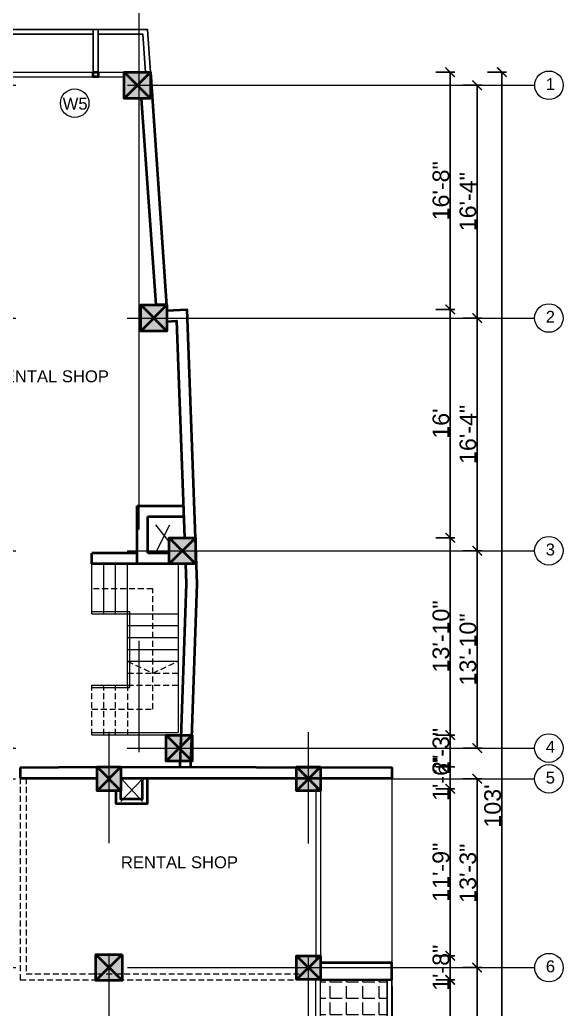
# Model space of a CAD drawing. Header units: inches. Extents: x 0 to 179512, y -43395 to -31716.
# Drawn here: x 170321 to 170779, y -37932 to -37099 of the extents above; entities that cross this region are included whole.
import ezdxf

# ---------------------------------------------------------------- set-up
doc = ezdxf.new("R2010")
doc.units = ezdxf.units.IN
doc.header["$LTSCALE"] = 10
doc.header["$MEASUREMENT"] = 0
doc.linetypes.add('CENTER2', pattern=[1.125, 0.75, -0.125, 0.125, -0.125])
doc.linetypes.add('DASHED', pattern=[0.75, 0.5, -0.25])
doc.layers.get('Defpoints').update_dxf_attribs({"color": 215})
doc.layers.add('Balcony base', color=70, linetype='Continuous')
for name, color, linetype, lineweight in [('colum', 2, 'Continuous', 40), ('DUCT', 6, 'Continuous', 40), ('Grid name', 4, 'Continuous', 0), ('hatch', 95, 'Continuous', 0), ('NEW LETTERING', 3, 'Continuous', 0), ('OL_AR_Center line', 253, 'CENTER2', 13), ('OL_AR_Hatch', 253, 'Continuous', 15), ('OL_AR_SYMBOL', 1, 'Continuous', 5), ('OL_AR_Text', 140, 'Continuous', 5), ('OL_AR_WALL', 255, 'Continuous', 40), ('window', 6, 'Continuous', 9)]:
    doc.layers.add(name, color=color, linetype=linetype, lineweight=lineweight)
doc.styles.add('arial', font='arial.ttf')
doc.styles.get("Standard").update_dxf_attribs({"font": 'arial.ttf'})
doc.dimstyles.new('Dim_OLA', dxfattribs={"dimscale": 2, "dimtxt": 7, "dimasz": 4, "dimexe": 2, "dimexo": 0.5, "dimgap": 0.3, "dimtad": 1, "dimdec": 0, "dimzin": 0, "dimdsep": 46, "dimlunit": 3, "dimtxsty": 'arial', "dimblk": 'ARCHTICK', "dimcen": 0.05, "dimadec": 0, "dimazin": 0, "dimtfac": 1, "dimtdec": 0, "dimtix": 1, "dimtmove": 2, "dimatfit": 3, "dimldrblk": 'DOT', "dimfxl": 6, "dimfxlon": 1, "dimtolj": 1, "dimtzin": 0, "dimarcsym": 0})

# ---------------------------------------------------------------- blocks, each defined once
blk = doc.blocks.new('stair')
at = {"layer": 'OL_AR_Hatch'}
for p, q in [((165958.84, -28087.27), (165958.84, -28045.27)), ((165968.84, -28087.27), (165968.84, -28045.27)), ((165978.84, -28087.27), (165978.84, -28045.27)), ((165988.84, -28147.27), (165988.84, -28045.27)), ((165958.84, -28085.27), (165990.84, -28085.27)), ((165990.84, -28149.27), (165990.84, -28085.27)), ((165958.84, -28087.27), (166031.31, -28087.27)), ((165988.84, -28097.27), (166031.31, -28097.27)), ((165988.84, -28107.27), (166031.31, -28107.27)), ((165988.84, -28117.27), (166031.31, -28117.27)), ((165988.84, -28127.27), (166031.31, -28127.27)), ((165958.84, -28147.27), (165988.84, -28147.27)), ((165958.84, -28149.27), (165990.84, -28149.27)), ((165958.84, -28187.27), (166031.31, -28187.27)), ((165958.84, -28189.27), (166031.31, -28189.27))]:
    blk.add_line(p, q, dxfattribs=at)
blk.add_lwpolyline([(165958.84, -28045.27), (166031.31, -28045.27), (166031.31, -28187.27)], dxfattribs=at)
at = {"layer": 'OL_AR_SYMBOL', "linetype": 'DASHED'}
for p, q in [((165988.84, -28137.27), (166031.31, -28137.27)), ((165958.84, -28189.27), (165958.84, -28147.27)), ((165968.84, -28189.27), (165968.84, -28147.27)), ((165978.84, -28189.27), (165978.84, -28147.27)), ((165988.84, -28147.27), (166031.31, -28147.27)), ((165988.84, -28147.27), (165988.84, -28189.27))]:
    blk.add_line(p, q, dxfattribs=at)
for points in [[(165958.84, -28167.5), (166010.07, -28167.5), (166010.07, -28066.27), (165958.84, -28066.27)], [(165988.84, -28127.27), (166010.07, -28137.27), (166031.31, -28127.27)]]:
    blk.add_lwpolyline(points, dxfattribs=at)
blk = doc.blocks.new('_ArchTick')
at = {"color": 0, "linetype": 'ByBlock', "const_width": 0.15}
blk.add_lwpolyline([(-0.5, -0.5), (0.5, 0.5)], dxfattribs=at)
blk = doc.blocks.new('*D131')
at = {"layer": 'Defpoints', "color": 0, "transparency": 16777216}
for p in [(170409.18, -37078.91), (170271.62, -37142.84), (170409.18, -37142.84)]:
    blk.add_point(p, dxfattribs=at)
at = {"layer": 'OL_AR_Text', "color": 0, "lineweight": -2, "transparency": 16777216}
for p, q in [((170271.62, -37090.91), (170271.62, -37074.91)), ((170409.18, -37090.91), (170409.18, -37074.91)), ((170271.62, -37078.91), (170409.18, -37078.91))]:
    blk.add_line(p, q, dxfattribs=at)
at = {"layer": 'OL_AR_Text', "color": 0, "lineweight": -2, "transparency": 16777216, "xscale": 8, "yscale": 8, "zscale": 8, "rotation": 180}
blk.add_blockref('_ArchTick', (170271.62, -37078.91), dxfattribs=at)
at = {"layer": 'OL_AR_Text', "color": 0, "lineweight": -2, "transparency": 16777216, "xscale": 8, "yscale": 8, "zscale": 8}
blk.add_blockref('_ArchTick', (170409.18, -37078.91), dxfattribs=at)
at = {"layer": 'OL_AR_Text', "color": 0, "transparency": 16777216, "insert": (170340.4, -37071.16), "char_height": 14, "attachment_point": 5, "style": 'arial'}
blk.add_mtext('\\A1;11\'-6"', dxfattribs=at)
blk = doc.blocks.new('_Dot')
at = {"color": 0, "linetype": 'ByBlock', "lineweight": -2}
blk.add_line((-0.5, 0), (-1, 0), dxfattribs=at)
at = {"color": 0, "linetype": 'ByBlock', "const_width": 0.5}
blk.add_lwpolyline([(-0.25, 0, 1), (0.25, 0, 1)], format="xyb", close=True, dxfattribs=at)
blk = doc.blocks.new('*D132')
at = {"layer": 'Defpoints', "color": 0, "transparency": 16777216}
for p in [(170431.18, -37078.91), (170409.18, -37142.84), (170431.18, -37142.84)]:
    blk.add_point(p, dxfattribs=at)
at = {"layer": 'OL_AR_Text', "color": 0, "lineweight": -2, "transparency": 16777216}
for p, q in [((170409.18, -37090.91), (170409.18, -37074.91)), ((170431.18, -37090.91), (170431.18, -37074.91)), ((170409.18, -37078.91), (170431.18, -37078.91))]:
    blk.add_line(p, q, dxfattribs=at)
at = {"layer": 'OL_AR_Text', "color": 0, "lineweight": -2, "transparency": 16777216, "xscale": 8, "yscale": 8, "zscale": 8, "rotation": 180}
blk.add_blockref('_ArchTick', (170409.18, -37078.91), dxfattribs=at)
at = {"layer": 'OL_AR_Text', "color": 0, "lineweight": -2, "transparency": 16777216, "xscale": 8, "yscale": 8, "zscale": 8}
blk.add_blockref('_ArchTick', (170431.18, -37078.91), dxfattribs=at)
at = {"layer": 'OL_AR_Text', "color": 0, "transparency": 16777216, "insert": (170422.68, -37070.58), "char_height": 14, "attachment_point": 5, "style": 'arial'}
blk.add_mtext('\\A1;1\'-10"', dxfattribs=at)
blk = doc.blocks.new('*D133')
at = {"layer": 'Defpoints', "color": 0, "transparency": 16777216}
for p in [(170461.82, -37078.91), (170431.18, -37142.84), (170461.82, -37342.53)]:
    blk.add_point(p, dxfattribs=at)
at = {"layer": 'OL_AR_Text', "color": 0, "lineweight": -2, "transparency": 16777216}
for p, q in [((170431.18, -37090.91), (170431.18, -37074.91)), ((170461.82, -37090.91), (170461.82, -37074.91)), ((170431.18, -37078.91), (170461.82, -37078.91))]:
    blk.add_line(p, q, dxfattribs=at)
at = {"layer": 'OL_AR_Text', "color": 0, "transparency": 16777216, "insert": (170446.5, -37071.28), "char_height": 14, "attachment_point": 5, "style": 'arial'}
blk.add_mtext('\\A1;2\'-7"', dxfattribs=at)
blk = doc.blocks.new('*D134')
at = {"layer": 'Defpoints', "color": 0, "transparency": 16777216}
for p in [(170554.5, -37078.91), (170461.82, -37342.53), (170554.5, -37728.05)]:
    blk.add_point(p, dxfattribs=at)
at = {"layer": 'OL_AR_Text', "color": 0, "lineweight": -2, "transparency": 16777216}
for p, q in [((170461.82, -37090.91), (170461.82, -37074.91)), ((170554.5, -37090.91), (170554.5, -37074.91)), ((170461.82, -37078.91), (170554.5, -37078.91))]:
    blk.add_line(p, q, dxfattribs=at)
at = {"layer": 'OL_AR_Text', "color": 0, "lineweight": -2, "transparency": 16777216, "xscale": 8, "yscale": 8, "zscale": 8, "rotation": 180}
blk.add_blockref('_ArchTick', (170461.82, -37078.91), dxfattribs=at)
at = {"layer": 'OL_AR_Text', "color": 0, "lineweight": -2, "transparency": 16777216, "xscale": 8, "yscale": 8, "zscale": 8}
blk.add_blockref('_ArchTick', (170554.5, -37078.91), dxfattribs=at)
at = {"layer": 'OL_AR_Text', "color": 0, "transparency": 16777216, "insert": (170508.16, -37071.16), "char_height": 14, "attachment_point": 5, "style": 'arial'}
blk.add_mtext('\\A1;7\'-9"', dxfattribs=at)
blk = doc.blocks.new('*D135')
at = {"layer": 'Defpoints', "color": 0, "transparency": 16777216}
for p in [(170574.3, -37078.91), (170554.5, -37728.05), (170574.3, -37727.84)]:
    blk.add_point(p, dxfattribs=at)
at = {"layer": 'OL_AR_Text', "color": 0, "lineweight": -2, "transparency": 16777216}
for p, q in [((170554.5, -37090.91), (170554.5, -37074.91)), ((170574.3, -37090.91), (170574.3, -37074.91)), ((170554.5, -37078.91), (170574.3, -37078.91))]:
    blk.add_line(p, q, dxfattribs=at)
at = {"layer": 'OL_AR_Text', "color": 0, "lineweight": -2, "transparency": 16777216, "xscale": 8, "yscale": 8, "zscale": 8, "rotation": 180}
blk.add_blockref('_ArchTick', (170554.5, -37078.91), dxfattribs=at)
at = {"layer": 'OL_AR_Text', "color": 0, "lineweight": -2, "transparency": 16777216, "xscale": 8, "yscale": 8, "zscale": 8}
blk.add_blockref('_ArchTick', (170574.3, -37078.91), dxfattribs=at)
at = {"layer": 'OL_AR_Text', "color": 0, "transparency": 16777216, "insert": (170566.38, -37072.32), "char_height": 14, "attachment_point": 5, "style": 'arial'}
blk.add_mtext('\\A1;1\'-8"', dxfattribs=at)
blk = doc.blocks.new('*D136')
at = {"layer": 'Defpoints', "color": 0, "transparency": 16777216}
for p in [(170634.38, -37078.91), (170574.3, -37727.84), (170634.38, -37727.84)]:
    blk.add_point(p, dxfattribs=at)
at = {"layer": 'OL_AR_Text', "color": 0, "lineweight": -2, "transparency": 16777216}
for p, q in [((170574.3, -37090.91), (170574.3, -37074.91)), ((170634.38, -37090.91), (170634.38, -37074.91)), ((170574.3, -37078.91), (170634.38, -37078.91))]:
    blk.add_line(p, q, dxfattribs=at)
at = {"layer": 'OL_AR_Text', "color": 0, "lineweight": -2, "transparency": 16777216, "xscale": 8, "yscale": 8, "zscale": 8, "rotation": 180}
blk.add_blockref('_ArchTick', (170574.3, -37078.91), dxfattribs=at)
at = {"layer": 'OL_AR_Text', "color": 0, "lineweight": -2, "transparency": 16777216, "xscale": 8, "yscale": 8, "zscale": 8}
blk.add_blockref('_ArchTick', (170634.38, -37078.91), dxfattribs=at)
at = {"layer": 'OL_AR_Text', "color": 0, "transparency": 16777216, "insert": (170604.34, -37071.19), "char_height": 14, "attachment_point": 5, "style": 'arial'}
blk.add_mtext("\\A1;5'", dxfattribs=at)
blk = doc.blocks.new('*D137')
at = {"layer": 'Defpoints', "color": 0, "transparency": 16777216}
for p in [(170748.96, -37078.91), (170634.38, -37727.84), (170748.96, -37727.84)]:
    blk.add_point(p, dxfattribs=at)
at = {"layer": 'OL_AR_Text', "color": 0, "lineweight": -2, "transparency": 16777216}
for p, q in [((170634.38, -37090.91), (170634.38, -37074.91)), ((170748.96, -37090.91), (170748.96, -37074.91)), ((170634.38, -37078.91), (170748.96, -37078.91))]:
    blk.add_line(p, q, dxfattribs=at)
at = {"layer": 'OL_AR_Text', "color": 0, "lineweight": -2, "transparency": 16777216, "xscale": 8, "yscale": 8, "zscale": 8, "rotation": 180}
blk.add_blockref('_ArchTick', (170634.38, -37078.91), dxfattribs=at)
at = {"layer": 'OL_AR_Text', "color": 0, "lineweight": -2, "transparency": 16777216, "xscale": 8, "yscale": 8, "zscale": 8}
blk.add_blockref('_ArchTick', (170748.96, -37078.91), dxfattribs=at)
at = {"layer": 'OL_AR_Text', "color": 0, "transparency": 16777216, "insert": (170691.67, -37071.16), "char_height": 14, "attachment_point": 5, "style": 'arial'}
blk.add_mtext('\\A1;9\'-7"', dxfattribs=at)
blk = doc.blocks.new('*D140')
at = {"layer": 'Defpoints', "color": 0, "transparency": 16777216}
for p in [(170420.18, -37046.41), (170260.62, -37153.84), (170420.18, -37153.84)]:
    blk.add_point(p, dxfattribs=at)
at = {"layer": 'OL_AR_Text', "color": 0, "lineweight": -2, "transparency": 16777216}
for p, q in [((170260.62, -37058.41), (170260.62, -37042.41)), ((170260.62, -37046.41), (170420.18, -37046.41)), ((170420.18, -37058.41), (170420.18, -37042.41))]:
    blk.add_line(p, q, dxfattribs=at)
at = {"layer": 'OL_AR_Text', "color": 0, "lineweight": -2, "transparency": 16777216, "xscale": 8, "yscale": 8, "zscale": 8, "rotation": 180}
blk.add_blockref('_ArchTick', (170260.62, -37046.41), dxfattribs=at)
at = {"layer": 'OL_AR_Text', "color": 0, "lineweight": -2, "transparency": 16777216, "xscale": 8, "yscale": 8, "zscale": 8}
blk.add_blockref('_ArchTick', (170420.18, -37046.41), dxfattribs=at)
at = {"layer": 'OL_AR_Text', "color": 0, "transparency": 16777216, "insert": (170340.4, -37038.65), "char_height": 14, "attachment_point": 5, "style": 'arial'}
blk.add_mtext('\\A1;13\'-4"', dxfattribs=at)
blk = doc.blocks.new('*D435')
at = {"layer": 'Defpoints', "color": 0, "transparency": 16777216}
for p in [(170564.3, -37896.79), (170706.22, -37896.79), (170237.62, -38094.97)]:
    blk.add_point(p, dxfattribs=at)
at = {"layer": 'OL_AR_Text', "color": 0, "lineweight": -2, "transparency": 16777216}
for p, q in [((170694.22, -37896.79), (170710.22, -37896.79)), ((170706.22, -38094.97), (170706.22, -37896.79)), ((170694.22, -38094.97), (170710.22, -38094.97))]:
    blk.add_line(p, q, dxfattribs=at)
at = {"layer": 'OL_AR_Text', "color": 0, "lineweight": -2, "transparency": 16777216, "xscale": 8, "yscale": 8, "zscale": 8}
for p, rotation in [((170706.22, -37896.79), 90), ((170706.22, -38094.97), 270)]:
    blk.add_blockref('_ArchTick', p, dxfattribs=dict(at, rotation=rotation))
at = {"layer": 'OL_AR_Text', "color": 0, "transparency": 16777216, "insert": (170698.47, -37995.88), "char_height": 14, "attachment_point": 5, "rotation": 90, "style": 'arial'}
blk.add_mtext('\\A1;16\'-6"', dxfattribs=at)
blk = doc.blocks.new('*D436')
at = {"layer": 'Defpoints', "color": 0, "transparency": 16777216}
for p in [(170564.3, -37737.84), (170706.22, -37737.84), (170564.3, -37896.79)]:
    blk.add_point(p, dxfattribs=at)
at = {"layer": 'OL_AR_Text', "color": 0, "lineweight": -2, "transparency": 16777216}
for p, q in [((170694.22, -37737.84), (170710.22, -37737.84)), ((170706.22, -37896.79), (170706.22, -37737.84)), ((170694.22, -37896.79), (170710.22, -37896.79))]:
    blk.add_line(p, q, dxfattribs=at)
at = {"layer": 'OL_AR_Text', "color": 0, "lineweight": -2, "transparency": 16777216, "xscale": 8, "yscale": 8, "zscale": 8}
for p, rotation in [((170706.22, -37737.84), 90), ((170706.22, -37896.79), 270)]:
    blk.add_blockref('_ArchTick', p, dxfattribs=dict(at, rotation=rotation))
at = {"layer": 'OL_AR_Text', "color": 0, "transparency": 16777216, "insert": (170698.46, -37817.32), "char_height": 14, "attachment_point": 5, "rotation": 90, "style": 'arial'}
blk.add_mtext('\\A1;13\'-3"', dxfattribs=at)
blk = doc.blocks.new('*D437')
at = {"layer": 'Defpoints', "color": 0, "transparency": 16777216}
for p in [(170421.43, -37545.78), (170706.22, -37545.78), (170564.3, -37711.98)]:
    blk.add_point(p, dxfattribs=at)
at = {"layer": 'OL_AR_Text', "color": 0, "lineweight": -2, "transparency": 16777216}
for p, q in [((170694.22, -37545.78), (170710.22, -37545.78)), ((170706.22, -37711.98), (170706.22, -37545.78)), ((170694.22, -37711.98), (170710.22, -37711.98))]:
    blk.add_line(p, q, dxfattribs=at)
at = {"layer": 'OL_AR_Text', "color": 0, "lineweight": -2, "transparency": 16777216, "xscale": 8, "yscale": 8, "zscale": 8}
for p, rotation in [((170706.22, -37545.78), 90), ((170706.22, -37711.98), 270)]:
    blk.add_blockref('_ArchTick', p, dxfattribs=dict(at, rotation=rotation))
at = {"layer": 'OL_AR_Text', "color": 0, "transparency": 16777216, "insert": (170698.46, -37628.88), "char_height": 14, "attachment_point": 5, "rotation": 90, "style": 'arial'}
blk.add_mtext('\\A1;13\'-10"', dxfattribs=at)
blk = doc.blocks.new('*D438')
at = {"layer": 'Defpoints', "color": 0, "transparency": 16777216}
for p in [(170421.43, -37349.84), (170706.22, -37349.84), (170421.43, -37545.78)]:
    blk.add_point(p, dxfattribs=at)
at = {"layer": 'OL_AR_Text', "color": 0, "lineweight": -2, "transparency": 16777216}
for p, q in [((170694.22, -37349.84), (170710.22, -37349.84)), ((170706.22, -37545.78), (170706.22, -37349.84)), ((170694.22, -37545.78), (170710.22, -37545.78))]:
    blk.add_line(p, q, dxfattribs=at)
at = {"layer": 'OL_AR_Text', "color": 0, "lineweight": -2, "transparency": 16777216, "xscale": 8, "yscale": 8, "zscale": 8}
for p, rotation in [((170706.22, -37349.84), 90), ((170706.22, -37545.78), 270)]:
    blk.add_blockref('_ArchTick', p, dxfattribs=dict(at, rotation=rotation))
at = {"layer": 'OL_AR_Text', "color": 0, "transparency": 16777216, "insert": (170698.47, -37447.81), "char_height": 14, "attachment_point": 5, "rotation": 90, "style": 'arial'}
blk.add_mtext('\\A1;16\'-4"', dxfattribs=at)
blk = doc.blocks.new('*D439')
at = {"layer": 'Defpoints', "color": 0, "transparency": 16777216}
for p in [(170421.43, -37153.84), (170706.22, -37153.84), (170421.43, -37349.84)]:
    blk.add_point(p, dxfattribs=at)
at = {"layer": 'OL_AR_Text', "color": 0, "lineweight": -2, "transparency": 16777216}
for p, q in [((170694.22, -37153.84), (170710.22, -37153.84)), ((170706.22, -37349.84), (170706.22, -37153.84)), ((170694.22, -37349.84), (170710.22, -37349.84))]:
    blk.add_line(p, q, dxfattribs=at)
at = {"layer": 'OL_AR_Text', "color": 0, "lineweight": -2, "transparency": 16777216, "xscale": 8, "yscale": 8, "zscale": 8}
for p, rotation in [((170706.22, -37153.84), 90), ((170706.22, -37349.84), 270)]:
    blk.add_blockref('_ArchTick', p, dxfattribs=dict(at, rotation=rotation))
at = {"layer": 'OL_AR_Text', "color": 0, "transparency": 16777216, "insert": (170698.47, -37251.84), "char_height": 14, "attachment_point": 5, "rotation": 90, "style": 'arial'}
blk.add_mtext('\\A1;16\'-4"', dxfattribs=at)
blk = doc.blocks.new('*D513')
at = {"layer": 'Defpoints', "color": 0, "transparency": 16777216}
for p in [(170574.3, -37907.13), (170683.52, -37907.13), (170574.3, -38031.07)]:
    blk.add_point(p, dxfattribs=at)
at = {"layer": 'OL_AR_Text', "color": 0, "lineweight": -2, "transparency": 16777216}
for p, q in [((170671.52, -37907.13), (170687.52, -37907.13)), ((170683.52, -38031.07), (170683.52, -37907.13)), ((170671.52, -38031.07), (170687.52, -38031.07))]:
    blk.add_line(p, q, dxfattribs=at)
at = {"layer": 'OL_AR_Text', "color": 0, "lineweight": -2, "transparency": 16777216, "xscale": 8, "yscale": 8, "zscale": 8}
for p, rotation in [((170683.52, -37907.13), 90), ((170683.52, -38031.07), 270)]:
    blk.add_blockref('_ArchTick', p, dxfattribs=dict(at, rotation=rotation))
at = {"layer": 'OL_AR_Text', "color": 0, "transparency": 16777216, "insert": (170675.77, -37969.1), "char_height": 14, "attachment_point": 5, "rotation": 90, "style": 'arial'}
blk.add_mtext('\\A1;10\'-4"', dxfattribs=at)
blk = doc.blocks.new('*D514')
at = {"layer": 'Defpoints', "color": 0, "transparency": 16777216}
for p in [(170574.3, -37886.79), (170683.52, -37886.79), (170574.3, -37907.13)]:
    blk.add_point(p, dxfattribs=at)
at = {"layer": 'OL_AR_Text', "color": 0, "lineweight": -2, "transparency": 16777216}
for p, q in [((170671.52, -37886.79), (170687.52, -37886.79)), ((170683.52, -37907.13), (170683.52, -37886.79)), ((170671.52, -37907.13), (170687.52, -37907.13))]:
    blk.add_line(p, q, dxfattribs=at)
at = {"layer": 'OL_AR_Text', "color": 0, "transparency": 16777216, "insert": (170675.77, -37896.96), "char_height": 14, "attachment_point": 5, "rotation": 90, "style": 'arial'}
blk.add_mtext('\\A1;1\'-8"', dxfattribs=at)
blk = doc.blocks.new('*D515')
at = {"layer": 'Defpoints', "color": 0, "transparency": 16777216}
for p in [(170574.3, -37746.19), (170683.52, -37746.19), (170574.3, -37886.79)]:
    blk.add_point(p, dxfattribs=at)
at = {"layer": 'OL_AR_Text', "color": 0, "lineweight": -2, "transparency": 16777216}
for p, q in [((170671.52, -37746.19), (170687.52, -37746.19)), ((170683.52, -37886.79), (170683.52, -37746.19)), ((170671.52, -37886.79), (170687.52, -37886.79))]:
    blk.add_line(p, q, dxfattribs=at)
at = {"layer": 'OL_AR_Text', "color": 0, "lineweight": -2, "transparency": 16777216, "xscale": 8, "yscale": 8, "zscale": 8}
for p, rotation in [((170683.52, -37746.19), 90), ((170683.52, -37886.79), 270)]:
    blk.add_blockref('_ArchTick', p, dxfattribs=dict(at, rotation=rotation))
at = {"layer": 'OL_AR_Text', "color": 0, "transparency": 16777216, "insert": (170675.77, -37816.49), "char_height": 14, "attachment_point": 5, "rotation": 90, "style": 'arial'}
blk.add_mtext('\\A1;11\'-9"', dxfattribs=at)
blk = doc.blocks.new('*D516')
at = {"layer": 'Defpoints', "color": 0, "transparency": 16777216}
for p in [(170574.3, -37727.84), (170683.52, -37727.84), (170574.3, -37746.19)]:
    blk.add_point(p, dxfattribs=at)
at = {"layer": 'OL_AR_Text', "color": 0, "lineweight": -2, "transparency": 16777216}
for p, q in [((170671.52, -37727.84), (170687.52, -37727.84)), ((170683.52, -37746.19), (170683.52, -37727.84)), ((170671.52, -37746.19), (170687.52, -37746.19))]:
    blk.add_line(p, q, dxfattribs=at)
at = {"layer": 'OL_AR_Text', "color": 0, "transparency": 16777216, "insert": (170675.77, -37737.02), "char_height": 14, "attachment_point": 5, "rotation": 90, "style": 'arial'}
blk.add_mtext('\\A1;1\'-6"', dxfattribs=at)
blk = doc.blocks.new('*D517')
at = {"layer": 'Defpoints', "color": 0, "transparency": 16777216}
for p in [(170456.99, -37700.98), (170683.52, -37700.98), (170574.3, -37727.84)]:
    blk.add_point(p, dxfattribs=at)
at = {"layer": 'OL_AR_Text', "color": 0, "lineweight": -2, "transparency": 16777216}
for p, q in [((170671.52, -37700.98), (170687.52, -37700.98)), ((170683.52, -37727.84), (170683.52, -37700.98)), ((170671.52, -37727.84), (170687.52, -37727.84))]:
    blk.add_line(p, q, dxfattribs=at)
at = {"layer": 'OL_AR_Text', "color": 0, "transparency": 16777216, "insert": (170675.76, -37714.41), "char_height": 14, "attachment_point": 5, "rotation": 90, "style": 'arial'}
blk.add_mtext('\\A1;2\'-3"', dxfattribs=at)
blk = doc.blocks.new('*D518')
at = {"layer": 'Defpoints', "color": 0, "transparency": 16777216}
for p in [(170468.95, -37534.84), (170683.52, -37534.84), (170456.99, -37700.98)]:
    blk.add_point(p, dxfattribs=at)
at = {"layer": 'OL_AR_Text', "color": 0, "lineweight": -2, "transparency": 16777216}
for p, q in [((170671.52, -37534.84), (170687.52, -37534.84)), ((170683.52, -37700.98), (170683.52, -37534.84)), ((170671.52, -37700.98), (170687.52, -37700.98))]:
    blk.add_line(p, q, dxfattribs=at)
at = {"layer": 'OL_AR_Text', "color": 0, "lineweight": -2, "transparency": 16777216, "xscale": 8, "yscale": 8, "zscale": 8}
for p, rotation in [((170683.52, -37534.84), 90), ((170683.52, -37700.98), 270)]:
    blk.add_blockref('_ArchTick', p, dxfattribs=dict(at, rotation=rotation))
at = {"layer": 'OL_AR_Text', "color": 0, "transparency": 16777216, "insert": (170675.76, -37617.91), "char_height": 14, "attachment_point": 5, "rotation": 90, "style": 'arial'}
blk.add_mtext('\\A1;13\'-10"', dxfattribs=at)
blk = doc.blocks.new('*D519')
at = {"layer": 'Defpoints', "color": 0, "transparency": 16777216}
for p in [(170461.82, -37342.53), (170683.52, -37342.53), (170468.95, -37534.84)]:
    blk.add_point(p, dxfattribs=at)
at = {"layer": 'OL_AR_Text', "color": 0, "lineweight": -2, "transparency": 16777216}
for p, q in [((170671.52, -37342.53), (170687.52, -37342.53)), ((170683.52, -37534.84), (170683.52, -37342.53)), ((170671.52, -37534.84), (170687.52, -37534.84))]:
    blk.add_line(p, q, dxfattribs=at)
at = {"layer": 'OL_AR_Text', "color": 0, "lineweight": -2, "transparency": 16777216, "xscale": 8, "yscale": 8, "zscale": 8}
for p, rotation in [((170683.52, -37342.53), 90), ((170683.52, -37534.84), 270)]:
    blk.add_blockref('_ArchTick', p, dxfattribs=dict(at, rotation=rotation))
at = {"layer": 'OL_AR_Text', "color": 0, "transparency": 16777216, "insert": (170675.77, -37438.69), "char_height": 14, "attachment_point": 5, "rotation": 90, "style": 'arial'}
blk.add_mtext("\\A1;16'", dxfattribs=at)
blk = doc.blocks.new('*D520')
at = {"layer": 'Defpoints', "color": 0, "transparency": 16777216}
for p in [(170431.18, -37142.84), (170683.52, -37142.84), (170461.82, -37342.53)]:
    blk.add_point(p, dxfattribs=at)
at = {"layer": 'OL_AR_Text', "color": 0, "lineweight": -2, "transparency": 16777216}
for p, q in [((170671.52, -37142.84), (170687.52, -37142.84)), ((170683.52, -37342.53), (170683.52, -37142.84)), ((170671.52, -37342.53), (170687.52, -37342.53))]:
    blk.add_line(p, q, dxfattribs=at)
at = {"layer": 'OL_AR_Text', "color": 0, "lineweight": -2, "transparency": 16777216, "xscale": 8, "yscale": 8, "zscale": 8}
for p, rotation in [((170683.52, -37142.84), 90), ((170683.52, -37342.53), 270)]:
    blk.add_blockref('_ArchTick', p, dxfattribs=dict(at, rotation=rotation))
at = {"layer": 'OL_AR_Text', "color": 0, "transparency": 16777216, "insert": (170675.77, -37242.69), "char_height": 14, "attachment_point": 5, "rotation": 90, "style": 'arial'}
blk.add_mtext('\\A1;16\'-8"', dxfattribs=at)
blk = doc.blocks.new('*D521')
at = {"layer": 'Defpoints', "color": 0, "transparency": 16777216}
for p in [(170683.52, -37142.84), (170727.02, -37142.84), (170683.52, -38378.63)]:
    blk.add_point(p, dxfattribs=at)
at = {"layer": 'OL_AR_Text', "color": 0, "lineweight": -2, "transparency": 16777216}
for p, q in [((170715.02, -37142.84), (170731.02, -37142.84)), ((170727.02, -38378.63), (170727.02, -37142.84)), ((170715.02, -38378.63), (170731.02, -38378.63))]:
    blk.add_line(p, q, dxfattribs=at)
at = {"layer": 'OL_AR_Text', "color": 0, "lineweight": -2, "transparency": 16777216, "xscale": 8, "yscale": 8, "zscale": 8}
for p, rotation in [((170727.02, -37142.84), 90), ((170727.02, -38378.63), 270)]:
    blk.add_blockref('_ArchTick', p, dxfattribs=dict(at, rotation=rotation))
at = {"layer": 'OL_AR_Text', "color": 0, "transparency": 16777216, "insert": (170719.26, -37760.74), "char_height": 14, "attachment_point": 5, "rotation": 90, "style": 'arial'}
blk.add_mtext("\\A1;103'", dxfattribs=at)

msp = doc.modelspace()

# ---------------------------------------------------------------- hatches: boundary and pattern name
at = {"layer": 'hatch', "transparency": 33554536}
h = msp.add_hatch(dxfattribs=at)
h.set_pattern_fill('AR-CONC', color=256, angle=360)
h.set_pattern_definition([(50, (8852.1786, -122.4073), (7.17260183, -0.62752135), [0.75, -8.25]), (355, (8852.1786, -122.407), (-1.38751334, 7.52192134), [0.6, -6.6]), (100.4514445, (8852.776, -122.4596), (5.78508847, 6.8943999), [0.63740192, -7.01142112]), (46.1842, (8852.179, -120.407), (10.6724133, -1.6551928), [1.125, -12.375]), (96.6356355, (8853.068, -120.545), (9.34661946, 9.741186), [0.9561034, -10.5171376]), (351.184164, (8852.179, -120.407), (9.34661945, 9.741186), [0.9, -9.9]), (21, (8853.1786, -120.9073), (5.96907052, -4.0261889), [0.75, -8.25]), (326, (8853.1786, -120.907), (2.43315332, 7.25150045), [0.6, -6.6]), (71.4514447, (8853.676, -121.243), (8.40222377, 3.22531153), [0.6374019, -7.01142112]), (37.5, (8852.1786, -122.4073), (0.121598553, 3.32893854), [0, -6.52, 0, -6.7, 0, -6.625]), (7.5, (8852.1786, -122.4073), (2.630695374, 3.94411712), [0, -3.82, 0, -6.37, 0, -2.525]), (327.5, (8849.9486, -122.4073), (5.33822436, -0.225548717), [0, -2.5, 0, -7.8, 0, -10.35]), (317.5, (8848.9486, -122.4073), (5.8318617, 1.00104982), [0, -3.25, 0, -5.18, 0, -7.35])])
h.paths.add_polyline_path([(170271.62, -37142.84), (170249.62, -37142.84), (170260.62, -37153.84)])
h.paths.add_polyline_path([(170260.62, -37153.84), (170249.62, -37142.84), (170249.62, -37164.84)])
h.paths.add_polyline_path([(170260.62, -37153.84), (170249.62, -37164.84), (170271.62, -37164.84)])
h.paths.add_polyline_path([(170271.62, -37142.84), (170260.62, -37153.84), (170271.62, -37164.84)])
h.paths.add_polyline_path([(170431.18, -37142.84), (170409.18, -37142.84), (170420.18, -37153.84)])
h.paths.add_polyline_path([(170409.18, -37142.84), (170409.18, -37164.84), (170420.18, -37153.84)])
h.paths.add_polyline_path([(170420.18, -37153.84), (170409.18, -37164.84), (170431.18, -37164.84)])
h.paths.add_polyline_path([(170431.18, -37142.84), (170420.18, -37153.84), (170431.18, -37164.84)])
h.paths.add_polyline_path([(170434.15, -37349.84), (170423.15, -37338.84), (170423.15, -37360.84)])
h.paths.add_polyline_path([(170445.15, -37338.84), (170423.15, -37338.84), (170434.15, -37349.84)])
h.paths.add_polyline_path([(170445.15, -37338.84), (170434.15, -37349.84), (170445.15, -37360.84)])
h.paths.add_polyline_path([(170434.15, -37349.84), (170423.15, -37360.84), (170445.15, -37360.84)])
h.paths.add_polyline_path([(170271.62, -37338.84), (170249.62, -37338.84), (170260.62, -37349.84)])
h.paths.add_polyline_path([(170249.62, -37338.84), (170249.62, -37360.84), (170260.62, -37349.84)])
h.paths.add_polyline_path([(170260.62, -37349.84), (170249.62, -37360.84), (170271.62, -37360.84)])
h.paths.add_polyline_path([(170271.62, -37338.84), (170260.62, -37349.84), (170271.62, -37360.84)])
h.paths.add_polyline_path([(170271.62, -37534.78), (170249.62, -37534.78), (170260.62, -37545.78)])
h.paths.add_polyline_path([(170271.62, -37534.78), (170260.62, -37545.78), (170271.62, -37556.78)])
h.paths.add_polyline_path([(170249.62, -37534.78), (170249.62, -37556.78), (170260.62, -37545.78)])
h.paths.add_polyline_path([(170260.62, -37545.78), (170249.62, -37556.78), (170271.62, -37556.78)])
h.paths.add_polyline_path([(170469.09, -37534.84), (170447.09, -37534.84), (170458.09, -37545.84)])
h.paths.add_polyline_path([(170447.09, -37534.84), (170447.09, -37556.84), (170458.09, -37545.84)])
h.paths.add_polyline_path([(170458.09, -37545.84), (170447.09, -37556.84), (170469.09, -37556.84)])
h.paths.add_polyline_path([(170469.09, -37534.84), (170458.09, -37545.84), (170469.09, -37556.84)])
h.paths.add_polyline_path([(169763.67, -37737.84), (169751.67, -37725.84), (169751.67, -37749.84)])
h.paths.add_polyline_path([(169775.67, -37725.84), (169751.67, -37725.84), (169763.67, -37737.84)])
h.paths.add_polyline_path([(169775.67, -37725.84), (169763.67, -37737.84), (169775.67, -37749.84)])
h.paths.add_polyline_path([(169763.67, -37737.84), (169751.67, -37749.84), (169775.67, -37749.84)])
h.paths.add_polyline_path([(170009.74, -37727.84), (169989.74, -37727.84), (169999.74, -37737.84)])
h.paths.add_polyline_path([(169999.74, -37737.84), (169989.74, -37727.84), (169989.74, -37747.84)])
h.paths.add_polyline_path([(169999.74, -37737.84), (169989.74, -37747.84), (170009.74, -37747.84)])
h.paths.add_polyline_path([(170009.74, -37727.84), (169999.74, -37737.84), (170009.74, -37747.84)])
h.paths.add_polyline_path([(170260.62, -37711.98), (170249.62, -37700.98), (170249.62, -37722.98)])
h.paths.add_polyline_path([(170271.62, -37700.98), (170249.62, -37700.98), (170260.62, -37711.98)])
h.paths.add_polyline_path([(170271.62, -37700.98), (170260.62, -37711.98), (170271.62, -37722.98)])
h.paths.add_polyline_path([(170260.62, -37711.98), (170249.62, -37722.98), (170271.62, -37722.98)])
h.paths.add_polyline_path([(170249.67, -37725.79), (170225.67, -37725.79), (170237.67, -37737.79)])
h.paths.add_polyline_path([(170237.67, -37737.79), (170225.67, -37725.79), (170225.67, -37749.79)])
h.paths.add_polyline_path([(170237.67, -37737.79), (170225.67, -37749.79), (170249.67, -37749.79)])
h.paths.add_polyline_path([(170249.67, -37725.79), (170237.67, -37737.79), (170249.67, -37749.79)])
h.paths.add_polyline_path([(170406.43, -37727.84), (170386.43, -37727.84), (170396.43, -37737.84)])
h.paths.add_polyline_path([(170396.43, -37737.84), (170386.43, -37727.84), (170386.43, -37747.84)])
h.paths.add_polyline_path([(170396.43, -37737.84), (170386.43, -37747.84), (170406.43, -37747.84)])
h.paths.add_polyline_path([(170406.43, -37727.84), (170396.43, -37737.84), (170406.43, -37747.84)])
h.paths.add_polyline_path([(170466.34, -37700.98), (170444.34, -37700.98), (170455.34, -37711.98)])
h.paths.add_polyline_path([(170466.34, -37700.98), (170455.34, -37711.98), (170466.34, -37722.98)])
h.paths.add_polyline_path([(170455.34, -37711.98), (170444.34, -37722.98), (170466.34, -37722.98)])
h.paths.add_polyline_path([(170455.34, -37711.98), (170444.34, -37700.98), (170444.34, -37722.98)])
h.paths.add_polyline_path([(170574.3, -37727.84), (170554.3, -37727.84), (170564.3, -37737.84)])
h.paths.add_polyline_path([(170564.3, -37737.84), (170554.3, -37727.84), (170554.3, -37747.84)])
h.paths.add_polyline_path([(170564.3, -37737.84), (170554.3, -37747.84), (170574.3, -37747.84)])
h.paths.add_polyline_path([(170574.3, -37727.84), (170564.3, -37737.84), (170574.3, -37747.84)])
h.paths.add_polyline_path([(169775.67, -37884.79), (169751.67, -37884.79), (169763.67, -37896.79)])
h.paths.add_polyline_path([(169763.67, -37896.79), (169751.67, -37884.79), (169751.67, -37908.79)])
h.paths.add_polyline_path([(169763.67, -37896.79), (169751.67, -37908.79), (169775.67, -37908.79)])
h.paths.add_polyline_path([(169775.67, -37884.79), (169763.67, -37896.79), (169775.67, -37908.79)])
h.paths.add_polyline_path([(169999.66, -37881.79), (169999.66, -37896.79), (170014.66, -37896.79, 0.414214)])
h.paths.add_polyline_path([(169999.66, -37881.79, 0.414214), (169984.66, -37896.79), (169999.66, -37896.79)])
h.paths.add_polyline_path([(169999.66, -37896.79), (169984.66, -37896.79, 0.414214), (169999.66, -37911.79)])
h.paths.add_polyline_path([(170014.66, -37896.79), (169999.66, -37896.79), (169999.66, -37911.79, 0.414214)])
h.paths.add_polyline_path([(170237.62, -37885.79, 0.414214), (170226.62, -37896.79), (170237.62, -37896.79)])
h.paths.add_polyline_path([(170237.62, -37885.79), (170237.62, -37896.79), (170248.62, -37896.79, 0.414214)])
h.paths.add_polyline_path([(170248.62, -37896.79), (170237.62, -37896.79), (170237.62, -37907.79, 0.414214)])
h.paths.add_polyline_path([(170237.62, -37896.79), (170226.62, -37896.79, 0.414214), (170237.62, -37907.79)])
h.paths.add_polyline_path([(170407.39, -37885.79), (170385.39, -37885.79), (170396.39, -37896.79)])
h.paths.add_polyline_path([(170396.39, -37896.79), (170385.39, -37885.79), (170385.39, -37907.79)])
h.paths.add_polyline_path([(170407.39, -37885.79), (170396.39, -37896.79), (170407.39, -37907.79)])
h.paths.add_polyline_path([(170396.39, -37896.79), (170385.39, -37907.79), (170407.39, -37907.79)])
h.paths.add_polyline_path([(170574.3, -37886.79), (170554.3, -37886.79), (170564.3, -37896.79)])
h.paths.add_polyline_path([(170564.3, -37896.79), (170554.3, -37886.79), (170554.3, -37906.79)])
h.paths.add_polyline_path([(170564.3, -37896.79), (170554.3, -37906.79), (170574.3, -37906.79)])
h.paths.add_polyline_path([(170574.3, -37886.79), (170564.3, -37896.79), (170574.3, -37906.79)])
h.paths.add_polyline_path([(169775.67, -38082.97), (169751.67, -38082.97), (169763.67, -38094.97)])
h.paths.add_polyline_path([(169763.67, -38094.97), (169751.67, -38082.97), (169751.67, -38106.97)])
h.paths.add_polyline_path([(169763.67, -38094.97), (169751.67, -38106.97), (169775.67, -38106.97)])
h.paths.add_polyline_path([(169775.67, -38082.97), (169763.67, -38094.97), (169775.67, -38106.97)])
h.paths.add_polyline_path([(169999.66, -38081.88, 0.414214), (169986.66, -38094.88), (169999.66, -38094.88)])
h.paths.add_polyline_path([(169999.66, -38081.88), (169999.66, -38094.88), (170012.66, -38094.88, 0.414214)])
h.paths.add_polyline_path([(170012.66, -38094.88), (169999.66, -38094.88), (169999.66, -38107.88, 0.414214)])
h.paths.add_polyline_path([(169999.66, -38094.88), (169986.66, -38094.88, 0.414214), (169999.66, -38107.88)])
h.paths.add_polyline_path([(170237.62, -38081.97), (170237.62, -38094.97), (170250.62, -38094.97, 0.414214)])
h.paths.add_polyline_path([(170237.62, -38081.97, 0.414214), (170224.62, -38094.97), (170237.62, -38094.97)])
h.paths.add_polyline_path([(170237.62, -38094.97), (170224.62, -38094.97, 0.414214), (170237.62, -38107.97)])
h.paths.add_polyline_path([(170250.62, -38094.97), (170237.62, -38094.97), (170237.62, -38107.97, 0.414214)])
h.paths.add_polyline_path([(170409.39, -38078.34), (170383.39, -38078.34), (170396.39, -38090.34)])
h.paths.add_polyline_path([(170383.39, -38078.34), (170383.39, -38102.34), (170396.39, -38090.34)])
h.paths.add_polyline_path([(170396.39, -38090.34), (170383.39, -38102.34), (170409.39, -38102.34)])
h.paths.add_polyline_path([(170409.39, -38078.34), (170396.39, -38090.34), (170409.39, -38102.34)])
h.paths.add_polyline_path([(170574.09, -38083.47), (170554.09, -38083.47), (170564.09, -38093.47)])
h.paths.add_polyline_path([(170574.09, -38083.47), (170564.09, -38093.47), (170574.09, -38103.47)])
h.paths.add_polyline_path([(170564.09, -38093.47), (170554.09, -38103.47), (170574.09, -38103.47)])
h.paths.add_polyline_path([(170554.09, -38083.47), (170554.09, -38103.47), (170564.09, -38093.47)])
h.paths.add_polyline_path([(169775.67, -38302.57), (169751.67, -38302.57), (169763.67, -38314.57)])
h.paths.add_polyline_path([(169751.67, -38302.57), (169751.67, -38326.57), (169763.67, -38314.57)])
h.paths.add_polyline_path([(169763.67, -38314.57), (169751.67, -38326.57), (169775.67, -38326.57)])
h.paths.add_polyline_path([(169775.67, -38302.57), (169763.67, -38314.57), (169775.67, -38326.57)])
h.paths.add_polyline_path([(170011.59, -38302.57), (169987.59, -38302.57), (169999.59, -38314.57)])
h.paths.add_polyline_path([(170011.59, -38302.57), (169999.59, -38314.57), (170011.59, -38326.57)])
h.paths.add_polyline_path([(169999.59, -38314.57), (169987.59, -38326.57), (170011.59, -38326.57)])
h.paths.add_polyline_path([(169987.59, -38302.57), (169987.59, -38326.57), (169999.59, -38314.57)])
h.paths.add_polyline_path([(170247.59, -38304.59), (170247.59, -38302.57), (170225.62, -38302.57), (170237.62, -38314.57)])
h.paths.add_polyline_path([(170225.62, -38302.57), (170225.62, -38326.57), (170237.62, -38314.57)])
h.paths.add_polyline_path([(170237.62, -38314.57), (170225.62, -38326.57), (170249.62, -38326.57)])
h.paths.add_polyline_path([(170249.59, -38302.59), (170249.59, -38302.57), (170247.59, -38302.57), (170247.59, -38304.59)], flags=17)
h.paths.add_polyline_path([(170237.62, -38314.57), (170249.62, -38326.57), (170249.62, -38302.57)])
h = msp.add_hatch(dxfattribs=at)
h.set_pattern_fill('ANGLE', color=256, scale=50)
h.set_pattern_definition([(0, (0, 0), (0, 13.75), [10, -3.75]), (90, (0, 0), (-13.75, 8e-16), [10, -3.75])])
h.paths.add_polyline_path([(170630.38, -37906.81), (170574.3, -37907.13), (170574.3, -38031.07), (170574.3, -38086.94), (170574.29, -38087.91), (170630.38, -38088.37)])

# ---------------------------------------------------------------- linework, layer by layer
at = {"layer": 'Balcony base'}
for p, q in [((170630.38, -37906.79), (170630.38, -38100.18)), ((170634.38, -37906.79), (170634.38, -38104.12))]:
    msp.add_line(p, q, dxfattribs=at)
for points in [[(170207.62, -37142.84), (170207.62, -37106.84), (170428.67, -37106.84), (170431.18, -37142.84)], [(170383.18, -37142.84), (170383.18, -37106.84)], [(170387.18, -37142.84), (170387.18, -37106.84)], [(170211.62, -37142.84), (170211.62, -37110.84), (170383.18, -37110.84)], [(170387.18, -37110.84), (170424.94, -37110.84), (170427.19, -37143.12)]]:
    msp.add_lwpolyline(points, dxfattribs=at)
at = {"layer": 'colum'}
for p, q in [((170431.18, -37164.84), (170409.18, -37142.84)), ((170409.18, -37164.84), (170431.18, -37142.84)), ((170445.15, -37360.84), (170423.15, -37338.84)), ((170423.15, -37360.84), (170445.15, -37338.84)), ((170469.09, -37556.84), (170447.09, -37534.84)), ((170447.09, -37556.84), (170469.09, -37534.84)), ((170466.34, -37722.98), (170444.34, -37700.98)), ((170444.34, -37722.98), (170466.34, -37700.98)), ((170406.43, -37747.84), (170386.43, -37727.84)), ((170386.43, -37747.84), (170406.43, -37727.84)), ((170574.3, -37747.84), (170554.3, -37727.84)), ((170554.3, -37747.84), (170574.3, -37727.84)), ((170407.39, -37907.79), (170385.39, -37885.79)), ((170385.39, -37907.79), (170407.39, -37885.79)), ((170574.3, -37906.79), (170554.3, -37886.79)), ((170554.3, -37906.79), (170574.3, -37886.79))]:
    msp.add_line(p, q, dxfattribs=at)
for points in [[(170431.18, -37142.84), (170431.18, -37164.84), (170409.18, -37164.84), (170409.18, -37142.84)], [(170445.15, -37338.84), (170445.15, -37360.84), (170423.15, -37360.84), (170423.15, -37338.84)], [(170469.09, -37534.84), (170469.09, -37556.84), (170447.09, -37556.84), (170447.09, -37534.84)], [(170466.34, -37700.98), (170466.34, -37722.98), (170444.34, -37722.98), (170444.34, -37700.98)], [(170406.43, -37727.84), (170406.43, -37747.84), (170386.43, -37747.84), (170386.43, -37727.84)], [(170574.3, -37727.84), (170574.3, -37747.84), (170554.3, -37747.84), (170554.3, -37727.84)], [(170407.39, -37885.79), (170407.39, -37907.79), (170385.39, -37907.79), (170385.39, -37885.79)], [(170574.3, -37886.79), (170574.3, -37906.79), (170554.3, -37906.79), (170554.3, -37886.79)]]:
    msp.add_lwpolyline(points, close=True, dxfattribs=at)
at = {"layer": 'DUCT'}
for p, q in [((170420.09, -37507.84), (170459.27, -37507.84)), ((170420.09, -37556.84), (170420.09, -37507.84)), ((170429.09, -37516.84), (170459.27, -37516.84)), ((170429.09, -37547.84), (170429.09, -37516.84)), ((170447.09, -37547.84), (170429.09, -37547.84)), ((170447.09, -37556.84), (170420.09, -37556.84))]:
    msp.add_line(p, q, dxfattribs=at)
for points in [[(170428.39, -37736.84), (170428.39, -37758.84), (170402.39, -37758.84), (170402.39, -37747.84)], [(170424.39, -37736.84), (170424.39, -37754.84), (170406.39, -37754.84), (170406.39, -37747.84)]]:
    msp.add_lwpolyline(points, dxfattribs=at)
at = {"layer": 'Grid name'}
for centre in [(170766.6, -37153.84), (170766.52, -37349.84), (170766.52, -37545.78), (170766.52, -37711.98), (170766.52, -37737.84), (170766.59, -37896.79)]:
    msp.add_circle(centre, 12, dxfattribs=at)
at = {"layer": 'hatch'}
msp.add_lwpolyline([(169672.58, -37725.84), (170009.74, -37725.8), (170009.67, -37841.13), (170231.59, -37841.13), (170231.59, -37749.79), (170225.67, -37749.79), (170225.67, -37725.79), (170231.59, -37725.76), (170231.59, -37723.32), (170245.62, -37723.32), (170245.62, -37700.84), (170249.62, -37700.98), (170249.62, -37484.84), (170245.62, -37484.84), (170245.62, -37340.84), (170249.62, -37340.84), (170249.62, -37142.84), (170431.18, -37142.84), (170445.15, -37343.57), (170461.82, -37342.53), (170470.38, -37573.53), (170465.08, -37727.84), (170634.38, -37727.84), (170634.58, -38097.4)], dxfattribs=at)
at = {"layer": 'NEW LETTERING'}
msp.add_circle((170367.52, -37168.91), 12, dxfattribs=at)
at = {"layer": 'OL_AR_Center line', "ltscale": 75}
for p, q in [((170421.43, -36965.28), (170421.43, -37790.33)), ((169568.1, -37153.84), (170754.6, -37153.84)), ((169568.02, -37349.84), (170754.52, -37349.84)), ((169568.02, -37545.78), (170754.52, -37545.78)), ((170396.39, -38448.4), (170396.39, -37638.34)), ((170564.3, -38448.47), (170564.3, -37638.41)), ((169568.02, -37711.98), (170754.52, -37711.98)), ((169567.8, -37737.84), (170754.52, -37737.84)), ((169568.09, -37896.79), (170754.59, -37896.79))]:
    msp.add_line(p, q, dxfattribs=at)
at = {"layer": 'OL_AR_SYMBOL', "linetype": 'DASHED', "ltscale": 15}
for points in [[(170435.52, -37523.84), (170447.39, -37538.84)], [(170435.52, -37547.84), (170447.53, -37523.84)], [(170424.44, -37756.79), (170406.44, -37737.19)], [(170424.44, -37737.84), (170406.44, -37756.79)]]:
    msp.add_lwpolyline(points, dxfattribs=at)
at = {"layer": 'OL_AR_SYMBOL', "linetype": 'DASHED'}
for points in [[(170321.59, -37737.19), (170321.59, -37907.13), (170556.3, -37907.13)], [(170326.59, -37737.19), (170326.59, -37902.13), (170556.3, -37902.13)]]:
    msp.add_lwpolyline(points, dxfattribs=at)
at = {"layer": 'OL_AR_WALL'}
for p, q in [((170445.15, -37338.84), (170435.72, -37338.84)), ((170445.15, -37343.57), (170444.95, -37352.6)), ((170420.09, -37547.84), (170381.97, -37547.84)), ((170420.09, -37556.84), (170381.97, -37556.84))]:
    msp.add_line(p, q, dxfattribs=at)
msp.add_lwpolyline([(170383.18, -37142.84), (170387.18, -37142.84), (170387.18, -37146.84), (170383.18, -37146.84)], close=True, dxfattribs=at)
for points in [[(170412.43, -37142.84), (170431.18, -37142.84), (170445.15, -37343.57), (170461.82, -37342.53), (170470.38, -37573.53), (170465.08, -37727.84)], [(170423.56, -37164.84), (170435.72, -37338.84)], [(170444.95, -37352.6), (170453.17, -37352.09), (170459.94, -37534.84)], [(170381.97, -37556.84), (170381.97, -37547.84)], [(170460.76, -37556.84), (170461.37, -37573.54), (170456.08, -37727.54)], [(170321.59, -37728.19), (170386.44, -37727.79)], [(170321.59, -37728.19), (170321.59, -37737.19)], [(170406.44, -37727.79), (170634.38, -37728.19)], [(170406.44, -37728.19), (170406.44, -37737.19), (170634.38, -37737.19)], [(170634.38, -37728.19), (170634.38, -37737.19)], [(170321.59, -37737.19), (170386.44, -37737.19)], [(170574.3, -37907.13), (170634.38, -37906.79), (170634.38, -37892.79), (170574.3, -37892.79)]]:
    msp.add_lwpolyline(points, dxfattribs=at)
at = {"layer": 'window'}
for p, q in [((170570.3, -37746.19), (170570.3, -37889.13)), ((170574.3, -37746.19), (170574.3, -37889.13))]:
    msp.add_line(p, q, dxfattribs=at)
for points in [[(170267.62, -37142.84), (170409.18, -37142.84)], [(170267.62, -37146.84), (170409.18, -37146.84)], [(170570.3, -38031.07), (170570.3, -37907.13)], [(170574.3, -38031.07), (170574.3, -37907.13)]]:
    msp.add_lwpolyline(points, dxfattribs=at)

# ---------------------------------------------------------------- block references
at = {"layer": 'OL_AR_Text'}
msp.add_blockref('stair', (4423.14, -9511.57), dxfattribs=at)

# ---------------------------------------------------------------- texts
at = {"layer": 'NEW LETTERING', "char_height": 10}
for s, width, gutter_width, heights, insert, attachment_point in [('1', 18.9099, 50, [8.76], (170764, -37147.79), 1), ('W5', 18.9099, 50, [8.76], (170357.41, -37164.35), 1), ('2', 18.9099, 50, [8.76], (170763.91, -37343.79), 1), ('RENTAL SHOP', 234.4925, 101.75, [50.68], (170347.01, -37393.88), 2), ('3', 18.9099, 50, [8.76], (170763.91, -37539.72), 1), ('4', 18.9099, 50, [8.76], (170763.91, -37705.92), 1), ('5', 18.9099, 50, [8.76], (170763.91, -37731.79), 1), ('RENTAL SHOP', 234.4925, 101.75, [50.68], (170455.63, -37803.08), 2), ('6', 18.9099, 50, [8.76], (170763.99, -37890.73), 1)]:
    msp.add_mtext_dynamic_manual_height_columns(s, width=width, gutter_width=gutter_width, heights=heights, dxfattribs=dict(at, insert=insert, attachment_point=attachment_point))

# ---------------------------------------------------------------- dimensions: what is measured, and where the dimension line sits
at = {"layer": 'OL_AR_Text'}
for base, p1, p2, picture, middle in [((170420.18, -37046.41), (170260.62, -37153.84), (170420.18, -37153.84), '*D140', (170340.4, -37038.65)), ((170409.18, -37078.91), (170271.62, -37142.84), (170409.18, -37142.84), '*D131', (170340.4, -37071.16)), ((170461.82, -37078.91), (170431.18, -37142.84), (170461.82, -37342.53), '*D133', (170446.5, -37071.28)), ((170554.5, -37078.91), (170461.82, -37342.53), (170554.5, -37728.05), '*D134', (170508.16, -37071.16)), ((170634.38, -37078.91), (170574.3, -37727.84), (170634.38, -37727.84), '*D136', (170604.34, -37071.19)), ((170748.96, -37078.91), (170634.38, -37727.84), (170748.96, -37727.84), '*D137', (170691.67, -37071.16))]:
    dim = msp.add_linear_dim(base=base, p1=p1, p2=p2, dimstyle='Dim_OLA', dxfattribs=at)
    dim.commit()
    dim.dimension.update_dxf_attribs({"geometry": picture, "text_midpoint": middle})
for base, p1, p2, picture, middle in [((170431.18, -37078.91), (170409.18, -37142.84), (170431.18, -37142.84), '*D132', (170422.68, -37070.58)), ((170574.3, -37078.91), (170554.5, -37728.05), (170574.3, -37727.84), '*D135', (170566.38, -37072.32))]:
    dim = msp.add_linear_dim(base=base, p1=p1, p2=p2, dimstyle='Dim_OLA', dxfattribs=at)
    dim.commit()
    dim.dimension.update_dxf_attribs({"geometry": picture, "text_midpoint": middle, "dimtype": 160})
for base, p1, p2, picture, middle in [((170683.52, -37142.84), (170461.82, -37342.53), (170431.18, -37142.84), '*D520', (170675.77, -37242.69)), ((170727.02, -37142.84), (170683.52, -38378.63), (170683.52, -37142.84), '*D521', (170719.26, -37760.74)), ((170706.22, -37153.84), (170421.43, -37349.84), (170421.43, -37153.84), '*D439', (170698.47, -37251.84)), ((170683.52, -37342.53), (170468.95, -37534.84), (170461.82, -37342.53), '*D519', (170675.77, -37438.69)), ((170706.22, -37349.84), (170421.43, -37545.78), (170421.43, -37349.84), '*D438', (170698.47, -37447.81)), ((170683.52, -37534.84), (170456.99, -37700.98), (170468.95, -37534.84), '*D518', (170675.76, -37617.91)), ((170706.22, -37545.78), (170564.3, -37711.98), (170421.43, -37545.78), '*D437', (170698.46, -37628.88)), ((170683.52, -37700.98), (170574.3, -37727.84), (170456.99, -37700.98), '*D517', (170675.76, -37714.41)), ((170683.52, -37727.84), (170574.3, -37746.19), (170574.3, -37727.84), '*D516', (170675.77, -37737.02)), ((170706.22, -37737.84), (170564.3, -37896.79), (170564.3, -37737.84), '*D436', (170698.46, -37817.32)), ((170683.52, -37746.19), (170574.3, -37886.79), (170574.3, -37746.19), '*D515', (170675.77, -37816.49)), ((170683.52, -37886.79), (170574.3, -37907.13), (170574.3, -37886.79), '*D514', (170675.77, -37896.96)), ((170706.22, -37896.79), (170237.62, -38094.97), (170564.3, -37896.79), '*D435', (170698.47, -37995.88)), ((170683.52, -37907.13), (170574.3, -38031.07), (170574.3, -37907.13), '*D513', (170675.77, -37969.1))]:
    dim = msp.add_linear_dim(base=base, p1=p1, p2=p2, angle=90, dimstyle='Dim_OLA', dxfattribs=at)
    dim.commit()
    dim.dimension.update_dxf_attribs({"geometry": picture, "text_midpoint": middle})

doc.saveas('drawing.dxf')
